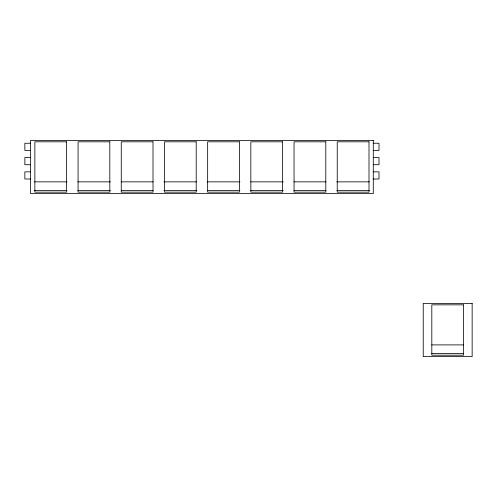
<?xml version="1.0" encoding="UTF-8"?>
<svg xmlns="http://www.w3.org/2000/svg" width="497" height="497" viewBox="0 0 497 497"><rect width="100%" height="100%" fill="white"/><g stroke="black" fill="none" stroke-linecap="round" stroke-linejoin="round"><path stroke-width="0.75" d="M30.572 143.242L24.85 143.242L24.85 150.392L30.572 150.392M373.284 143.242L379.006 143.242L379.006 150.392L373.284 150.392M30.572 157.543L24.85 157.543L24.85 164.7L30.572 164.7M373.284 157.543L379.006 157.543L379.006 164.7L373.284 164.7M30.572 171.85L24.85 171.85L24.85 179.001L30.572 179.001M373.284 171.85L379.006 171.85L379.006 179.001L373.284 179.001M34.448 181.859L67.014 181.859M77.867 181.859L110.433 181.859M121.256 181.859L153.076 181.859M163.935 181.859L196.501 181.859M207.355 181.859L239.921 181.859M250.774 181.859L283.34 181.859M294.044 181.859L325.982 181.859M336.842 181.859L369.408 181.859M34.448 190.444L67.014 190.444M77.867 190.444L110.433 190.444M121.256 190.444L153.076 190.444M163.935 190.444L196.501 190.444M207.355 190.444L239.921 190.444M250.774 190.444L283.34 190.444M294.044 190.444L325.982 190.444M336.842 190.444L369.408 190.444M431.775 344.893L463.608 344.893M431.775 353.473L463.608 353.473M373.284 140.378L30.572 140.378L30.572 193.588L373.284 193.588L373.284 140.378M66.617 141.813L34.865 141.813L34.865 192.159L66.617 192.159L66.617 141.813M109.812 141.813L78.06 141.813L78.06 192.159L109.812 192.159L109.812 141.813M153.008 141.813L121.256 141.813L121.256 192.159L153.008 192.159L153.008 141.813M196.203 141.813L164.451 141.813L164.451 192.159L196.203 192.159L196.203 141.813M239.405 141.813L207.647 141.813L207.647 192.159L239.405 192.159L239.405 141.813M282.6 141.813L250.842 141.813L250.842 192.159L282.6 192.159L282.6 141.813M325.796 141.813L294.044 141.813L294.044 192.159L325.796 192.159L325.796 141.813M368.991 141.813L337.239 141.813L337.239 192.159L368.991 192.159L368.991 141.813M472.15 303.412L423.233 303.412L423.233 356.622L472.15 356.622L472.15 303.412M463.571 304.841L431.812 304.841L431.812 355.187L463.571 355.187L463.571 304.841"/></g></svg>
